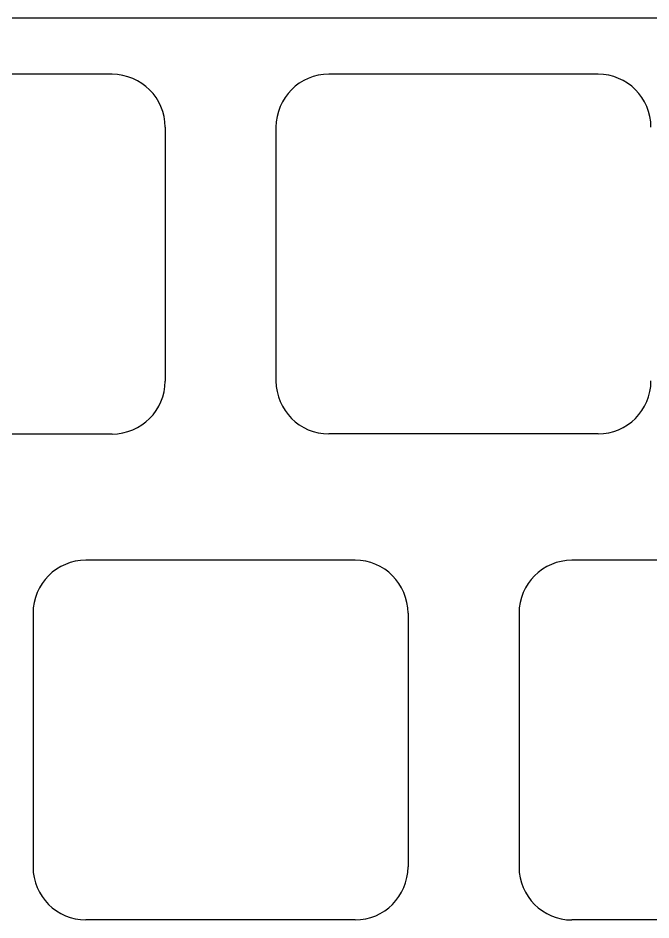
# Model space of a CAD drawing. Header units: millimetres. Extents: x -9 to 276, y -90 to 14.
# Drawn here: x 134.94 to 159.75, y -26.11 to 9.25 of the extents above; entities that cross this region are included whole.
import ezdxf

# ---------------------------------------------------------------- set-up
doc = ezdxf.new("R2010")
doc.units = ezdxf.units.MM
doc.layers.add('BLACK', color=7, linetype='CONTINUOUS')

msp = doc.modelspace()

# ---------------------------------------------------------------- linework, layer by layer
at = {"layer": 'BLACK', "linetype": 'Continuous'}
for p, q in [((144.484357, 9.25), (125.132711, 9.25)), ((149.460492, 9.250001), (144.484357, 9.25)), ((164.388907, 9.25), (149.460492, 9.250001)), ((138.62935, 7.04385), (128.079349, 7.04385)), ((157.67645, 7.04795), (147.126449, 7.04795)), ((140.70435, 4.96885), (140.70435, -4.98115)), ((145.05145, 4.97295), (145.05145, -4.977051)), ((138.62935, -7.05615), (128.07935, -7.05615)), ((157.67645, -7.05205), (147.12645, -7.05205)), ((148.1529, -12.0041), (137.602899, -12.0041)), ((167.20435, -12.00615), (156.654349, -12.00615)), ((135.5279, -14.0791), (135.5279, -24.029101)), ((150.2279, -14.0791), (150.2279, -24.0291)), ((154.57935, -14.08115), (154.57935, -24.031151)), ((148.1529, -26.1041), (137.6029, -26.1041)), ((167.20435, -26.10615), (156.65435, -26.10615))]:
    msp.add_line(p, q, dxfattribs=at)
at = {"layer": 'BLACK'}
for centre, radius, start, end in [((138.62935, 4.96885), 2.075, 0, 90), ((147.126454, 4.972946), 2.075004, 90.0001381, 179.9998896), ((157.67645, 4.97295), 2.075, 0, 90), ((138.62935, -4.98115), 2.075, 270, 0), ((147.126452, -4.977048), 2.075002, 180.0000828, 269.9999448), ((157.67645, -4.97705), 2.075, 270, 0), ((137.602904, -14.079104), 2.075004, 90.0001381, 179.9998896), ((148.1529, -14.0791), 2.075, 0, 90), ((156.654354, -14.081154), 2.075004, 90.0001381, 179.9998896), ((137.602902, -24.029098), 2.075002, 180.0000828, 269.9999448), ((148.1529, -24.0291), 2.075, 270, 0), ((156.654352, -24.031148), 2.075002, 180.0000828, 269.9999448)]:
    msp.add_arc(centre, radius, start, end, dxfattribs=at)

doc.saveas('drawing.dxf')
